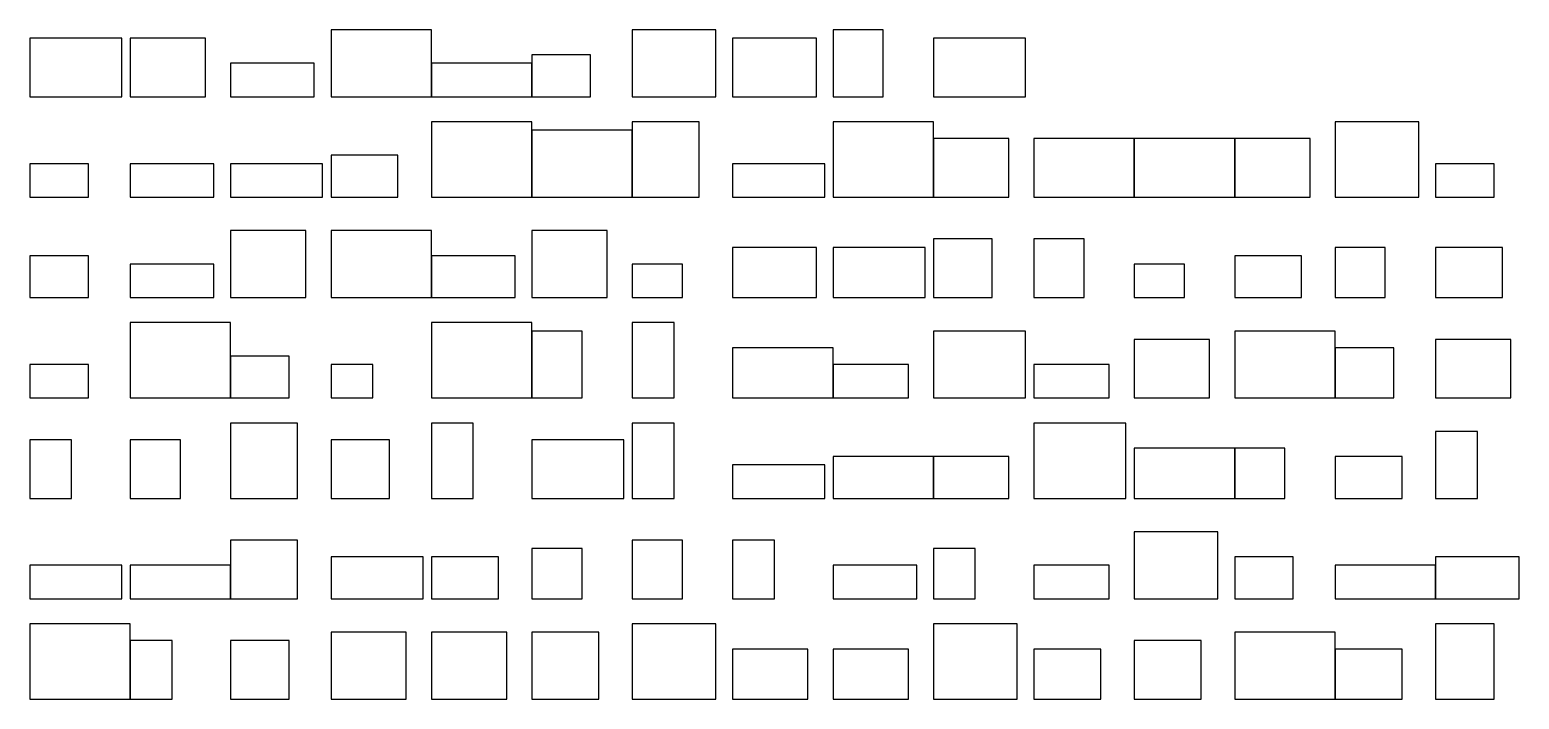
# Model space of a CAD drawing. Header units: metres. Extents: x 0 to 1780, y 0 to 800.
import ezdxf

# ---------------------------------------------------------------- set-up
doc = ezdxf.new("R2010")
doc.units = ezdxf.units.M

msp = doc.modelspace()

# ---------------------------------------------------------------- linework, layer by layer
for points in [[(0, 720), (110, 720), (110, 790), (0, 790), (0, 720)], [(120, 720), (210, 720), (210, 790), (120, 790), (120, 720)], [(360, 720), (480, 720), (480, 800), (360, 800), (360, 720)], [(720, 720), (820, 720), (820, 800), (720, 800), (720, 720)], [(840, 720), (940, 720), (940, 790), (840, 790), (840, 720)], [(960, 720), (1020, 720), (1020, 800), (960, 800), (960, 720)], [(1080, 720), (1190, 720), (1190, 790), (1080, 790), (1080, 720)], [(600, 720), (670, 720), (670, 770), (600, 770), (600, 720)], [(240, 720), (340, 720), (340, 760), (240, 760), (240, 720)], [(480, 720), (600, 720), (600, 760), (480, 760), (480, 720)], [(480, 600), (600, 600), (600, 690), (480, 690), (480, 600)], [(600, 600), (720, 600), (720, 680), (600, 680), (600, 600)], [(720, 600), (800, 600), (800, 690), (720, 690), (720, 600)], [(960, 600), (1080, 600), (1080, 690), (960, 690), (960, 600)], [(1560, 600), (1660, 600), (1660, 690), (1560, 690), (1560, 600)], [(1080, 600), (1170, 600), (1170, 670), (1080, 670), (1080, 600)], [(1200, 600), (1320, 600), (1320, 670), (1200, 670), (1200, 600)], [(1320, 600), (1440, 600), (1440, 670), (1320, 670), (1320, 600)], [(1440, 600), (1530, 600), (1530, 670), (1440, 670), (1440, 600)], [(360, 600), (440, 600), (440, 650), (360, 650), (360, 600)], [(0, 600), (70, 600), (70, 640), (0, 640), (0, 600)], [(120, 600), (220, 600), (220, 640), (120, 640), (120, 600)], [(240, 600), (350, 600), (350, 640), (240, 640), (240, 600)], [(840, 600), (950, 600), (950, 640), (840, 640), (840, 600)], [(1680, 600), (1750, 600), (1750, 640), (1680, 640), (1680, 600)], [(240, 480), (330, 480), (330, 560), (240, 560), (240, 480)], [(360, 480), (480, 480), (480, 560), (360, 560), (360, 480)], [(600, 480), (690, 480), (690, 560), (600, 560), (600, 480)], [(840, 480), (940, 480), (940, 540), (840, 540), (840, 480)], [(960, 480), (1070, 480), (1070, 540), (960, 540), (960, 480)], [(1080, 480), (1150, 480), (1150, 550), (1080, 550), (1080, 480)], [(1200, 480), (1260, 480), (1260, 550), (1200, 550), (1200, 480)], [(1560, 480), (1620, 480), (1620, 540), (1560, 540), (1560, 480)], [(1680, 480), (1760, 480), (1760, 540), (1680, 540), (1680, 480)], [(0, 480), (70, 480), (70, 530), (0, 530), (0, 480)], [(120, 480), (220, 480), (220, 520), (120, 520), (120, 480)], [(480, 480), (580, 480), (580, 530), (480, 530), (480, 480)], [(720, 480), (780, 480), (780, 520), (720, 520), (720, 480)], [(1320, 480), (1380, 480), (1380, 520), (1320, 520), (1320, 480)], [(1440, 480), (1520, 480), (1520, 530), (1440, 530), (1440, 480)], [(120, 360), (240, 360), (240, 450), (120, 450), (120, 360)], [(480, 360), (600, 360), (600, 450), (480, 450), (480, 360)], [(720, 360), (770, 360), (770, 450), (720, 450), (720, 360)], [(600, 360), (660, 360), (660, 440), (600, 440), (600, 360)], [(1080, 360), (1190, 360), (1190, 440), (1080, 440), (1080, 360)], [(1320, 360), (1410, 360), (1410, 430), (1320, 430), (1320, 360)], [(1440, 360), (1560, 360), (1560, 440), (1440, 440), (1440, 360)], [(1680, 360), (1770, 360), (1770, 430), (1680, 430), (1680, 360)], [(240, 360), (310, 360), (310, 410), (240, 410), (240, 360)], [(840, 360), (960, 360), (960, 420), (840, 420), (840, 360)], [(1560, 360), (1630, 360), (1630, 420), (1560, 420), (1560, 360)], [(0, 360), (70, 360), (70, 400), (0, 400), (0, 360)], [(360, 360), (410, 360), (410, 400), (360, 400), (360, 360)], [(960, 360), (1050, 360), (1050, 400), (960, 400), (960, 360)], [(1200, 360), (1290, 360), (1290, 400), (1200, 400), (1200, 360)], [(240, 240), (320, 240), (320, 330), (240, 330), (240, 240)], [(480, 240), (530, 240), (530, 330), (480, 330), (480, 240)], [(720, 240), (770, 240), (770, 330), (720, 330), (720, 240)], [(1200, 240), (1310, 240), (1310, 330), (1200, 330), (1200, 240)], [(0, 240), (50, 240), (50, 310), (0, 310), (0, 240)], [(120, 240), (180, 240), (180, 310), (120, 310), (120, 240)], [(360, 240), (430, 240), (430, 310), (360, 310), (360, 240)], [(600, 240), (710, 240), (710, 310), (600, 310), (600, 240)], [(1680, 240), (1730, 240), (1730, 320), (1680, 320), (1680, 240)], [(960, 240), (1080, 240), (1080, 290), (960, 290), (960, 240)], [(1080, 240), (1170, 240), (1170, 290), (1080, 290), (1080, 240)], [(1320, 240), (1440, 240), (1440, 300), (1320, 300), (1320, 240)], [(1440, 240), (1500, 240), (1500, 300), (1440, 300), (1440, 240)], [(1560, 240), (1640, 240), (1640, 290), (1560, 290), (1560, 240)], [(840, 240), (950, 240), (950, 280), (840, 280), (840, 240)], [(1320, 120), (1420, 120), (1420, 200), (1320, 200), (1320, 120)], [(240, 120), (320, 120), (320, 190), (240, 190), (240, 120)], [(600, 120), (660, 120), (660, 180), (600, 180), (600, 120)], [(720, 120), (780, 120), (780, 190), (720, 190), (720, 120)], [(840, 120), (890, 120), (890, 190), (840, 190), (840, 120)], [(1080, 120), (1130, 120), (1130, 180), (1080, 180), (1080, 120)], [(360, 120), (470, 120), (470, 170), (360, 170), (360, 120)], [(480, 120), (560, 120), (560, 170), (480, 170), (480, 120)], [(1440, 120), (1510, 120), (1510, 170), (1440, 170), (1440, 120)], [(1680, 120), (1780, 120), (1780, 170), (1680, 170), (1680, 120)], [(0, 120), (110, 120), (110, 160), (0, 160), (0, 120)], [(120, 120), (240, 120), (240, 160), (120, 160), (120, 120)], [(960, 120), (1060, 120), (1060, 160), (960, 160), (960, 120)], [(1200, 120), (1290, 120), (1290, 160), (1200, 160), (1200, 120)], [(1560, 120), (1680, 120), (1680, 160), (1560, 160), (1560, 120)], [(0, 0), (120, 0), (120, 90), (0, 90), (0, 0)], [(720, 0), (820, 0), (820, 90), (720, 90), (720, 0)], [(1080, 0), (1180, 0), (1180, 90), (1080, 90), (1080, 0)], [(1680, 0), (1750, 0), (1750, 90), (1680, 90), (1680, 0)], [(360, 0), (450, 0), (450, 80), (360, 80), (360, 0)], [(480, 0), (570, 0), (570, 80), (480, 80), (480, 0)], [(600, 0), (680, 0), (680, 80), (600, 80), (600, 0)], [(1440, 0), (1560, 0), (1560, 80), (1440, 80), (1440, 0)], [(120, 0), (170, 0), (170, 70), (120, 70), (120, 0)], [(240, 0), (310, 0), (310, 70), (240, 70), (240, 0)], [(840, 0), (930, 0), (930, 60), (840, 60), (840, 0)], [(960, 0), (1050, 0), (1050, 60), (960, 60), (960, 0)], [(1200, 0), (1280, 0), (1280, 60), (1200, 60), (1200, 0)], [(1320, 0), (1400, 0), (1400, 70), (1320, 70), (1320, 0)], [(1560, 0), (1640, 0), (1640, 60), (1560, 60), (1560, 0)]]:
    msp.add_lwpolyline(points)

doc.saveas('drawing.dxf')
